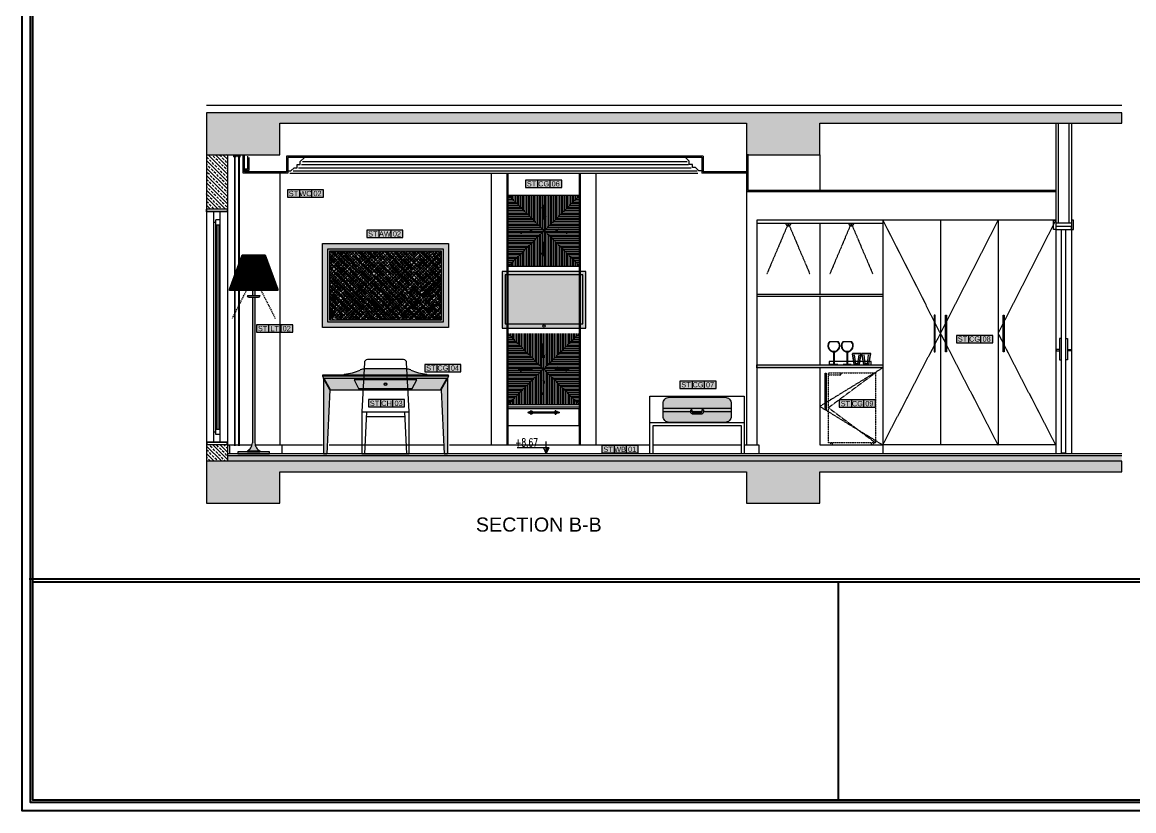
# Model space of a CAD drawing. Header units: millimetres. Extents: x -3207095 to 15275363, y 3702017 to 4798027.
# Drawn here: x 699639 to 702478, y 4468391 to 4470406 of the extents above; entities that cross this region are included whole.
import ezdxf
from ezdxf.enums import TextEntityAlignment as Align

# ---------------------------------------------------------------- set-up
doc = ezdxf.new("R2010")
doc.units = ezdxf.units.MM
for name, pattern in [('DUZ', [500, 500]), ('HIDDEN', [0.375, 0.25, -0.125]), ('HIDDEN2', [0.1875, 0.125, -0.0625])]:
    doc.linetypes.add(name, pattern=pattern)
doc.layers.get('0').update_dxf_attribs({"color": 1, "linetype": 'DUZ'})
for name, color, linetype in [('a_asmatavan', 200, 'Continuous'), ('a_aydinlatma', 5, 'Continuous'), ('a_duvar_alcipan', 2, 'Continuous'), ('a_duvar_gazbeton', 3, 'Continuous'), ('a_duvar_tarama', 253, 'Continuous'), ('a_gorunus', 233, 'Continuous'), ('a_kolon', 4, 'Continuous'), ('a_kolon_tarama', 252, 'Continuous'), ('a_metal', 72, 'Continuous'), ('a_mobilya', 1, 'Continuous'), ('a_mobilya_tarama', 253, 'Continuous'), ('a_pencere', 5, 'Continuous'), ('a_yazi', 105, 'Continuous'), ('a_zemin_kaplama', 30, 'Continuous'), ('yazı', 7, 'Continuous')]:
    doc.layers.add(name, color=color, linetype=linetype)
doc.layers.add('DUVAR', color=7, linetype='Continuous', lineweight=35)
doc.styles.add('ARIEL20S', font='arial.ttf')
doc.styles.add('KOD', font='arial.ttf')
doc.styles.add('TROMANS', font='ROMANS.SHX', dxfattribs={"width": 0.7, "height": 5})

# ---------------------------------------------------------------- blocks, each defined once
blk = doc.blocks.new('a_masa1')
at = {"true_color": 0xffffff}
for points in [[(-10, 750), (-10, 745), (1190, 745), (1190, 750)], [(986, 750), (986, 755, 0.383037), (981, 760, -0.075579), (831, 800, 0.102695), (784, 810), (396, 810, 0.102695), (349, 800, -0.075579), (199, 760, 0.383037), (194, 755), (194, 750)]]:
    blk.add_hatch(color=7, dxfattribs=at).paths.add_polyline_path(points)
h = blk.add_hatch(color=7, dxfattribs=at)
h.paths.add_polyline_path([(580, 665, 1), (600, 665, 1)], flags=0)
h.paths.add_polyline_path([(846, 625), (890, 705), (290, 705), (334, 625)], flags=16)
h.paths.add_polyline_path([(604, 665, -1), (576, 665, -1)], flags=0)
h.paths.add_polyline_path([(600, 665, -1), (580, 665, -1)], flags=0)
h.paths.add_polyline_path([(604, 665, 1), (576, 665, 1)], flags=0)
h.paths.add_polyline_path([(1114, 610), (1174, 720), (6, 720), (66, 610)])
h.paths.add_polyline_path([(290, 705), (890, 705), (846, 625), (334, 625)], flags=16)
h.paths.add_polyline_path([(60, 610), (0, 720), (0, 0), (30, 0)])
h.paths.add_polyline_path([(1180, 720), (1120, 610), (1150, 0), (1180, 0)])
h.paths.add_polyline_path([(-10, 745), (0, 720), (1180, 720), (1190, 745)])
for p, q in [((1190, 750), (-10, 750)), ((-10, 750), (-10, 745)), ((-10, 745), (0, 720)), ((-10, 745), (1190, 745)), ((194, 750), (194, 755)), ((784, 810), (396, 810)), ((986, 750), (986, 755)), ((1190, 745), (1180, 720)), ((1190, 745), (1190, 750)), ((1180, 720), (0, 720)), ((0, 720), (0, 0)), ((60, 610), (0, 720)), ((66, 610), (6, 720)), ((1114, 610), (1174, 720)), ((1120, 610), (1180, 720)), ((1180, 720), (1180, 0)), ((60, 610), (30, 0)), ((66, 610), (60, 610)), ((66, 610), (1114, 610)), ((1114, 610), (1120, 610)), ((1120, 610), (1150, 0)), ((0, 0), (30, 0)), ((1150, 0), (1180, 0))]:
    blk.add_line(p, q)
blk.add_lwpolyline([(290, 705), (334, 625), (846, 625), (890, 705), (290, 705)])
for radius in [14, 10]:
    blk.add_circle((590, 665), radius)
for centre, radius, start, end in [((199, 755), 5, 96.1652, 180), ((143, 1273), 516, 276.1652, 293.4537), ((396, 690), 120, 90, 113.4537), ((784, 690), 120, 66.5463, 90), ((1037, 1273), 516, 246.5463, 263.8348), ((981, 755), 5, 0, 83.8348)]:
    blk.add_arc(centre, radius, start, end)
blk = doc.blocks.new('a_resim_80x120')
at = {"true_color": 0xffffff}
blk.add_hatch(color=7, dxfattribs=at).paths.add_polyline_path([(0, 0), (0, 800), (1200, 800), (1200, 0)])
h = blk.add_hatch()
h.set_pattern_fill('AR-RROOF', color=254, scale=30, angle=45, style=0)
h.set_pattern_definition([(45, (-20502.322, 7400), (25.455844, 67.88225), [450, -60, 150, -30]), (45, (-20484.715, 7438.82), (-49.426764, 7.00036), [90, -9.9, 180, -22.5]), (45, (-20509.747, 7428.638), (96.095812, 124.521504), [240, -42, 120, -30])])
h.paths.add_polyline_path([(70, 70), (70, 730), (1130, 730), (1130, 70)])
h = blk.add_hatch()
h.set_pattern_fill('AR-RROOF', color=254, scale=30, angle=45, style=0)
h.set_pattern_definition([(135, (21702.322, 7400), (-25.455844, 67.88225), [450, -60, 150, -30]), (135, (21684.715, 7438.82), (49.426764, 7.00036), [90, -9.9, 180, -22.5]), (135, (21709.747, 7428.638), (-96.095812, 124.521504), [240, -42, 120, -30])])
h.paths.add_polyline_path([(1130, 70), (1130, 730), (70, 730), (70, 70)])
for points in [[(0, 0), (0, 800), (1200, 800), (1200, 0)], [(50, 50), (50, 750), (1150, 750), (1150, 50)], [(70, 70), (70, 730), (1130, 730), (1130, 70)]]:
    blk.add_lwpolyline(points, close=True)
blk = doc.blocks.new('a_perde_kesit')
h = blk.add_hatch(color=255)
h.paths.add_polyline_path([(29, 0), (-29, 0), (-29, -20), (-25, -20), (-25, -18), (-27, -18), (-27, -11), (-11, -11), (-11, -18), (-13, -18), (-13, -20), (-9, -20), (-9, -11), (12, -11), (12, -20), (16, -20), (16, -18), (14, -18), (14, -11), (27, -11), (27, -18), (25, -18), (25, -20), (29, -20)])
h.paths.add_polyline_path([(-17, -13), (-21, -13), (-21, -21), (-17, -21)])
h.paths.add_polyline_path([(23, -13), (19, -13), (19, -21), (23, -21)])
h.paths.add_polyline_path([(27, -12), (15, -12), (15, -13), (27, -13)], flags=17)
h.paths.add_polyline_path([(-13, -12), (-25, -12), (-25, -13), (-13, -13)], flags=17)
h.paths.add_polyline_path([(-13, -21), (-25, -21), (-25, -22), (-13, -22)])
h.paths.add_polyline_path([(-19, -22), (-20, -22), (-20, -34), (-19, -34)])
h.paths.add_polyline_path([(27, -21), (15, -21), (15, -22), (27, -22)])
h.paths.add_polyline_path([(21, -22), (20, -22), (20, -34), (21, -34)])
for points in [[(29, 0), (29, -20), (25, -20), (25, -18), (27, -18), (27, -11), (14, -11), (14, -18), (16, -18), (16, -20), (12, -20), (12, -11), (-9, -11), (-9, -20), (-13, -20), (-13, -18), (-11, -18), (-11, -11), (-27, -11), (-27, -18), (-25, -18), (-25, -20), (-29, -20), (-29, 0), (29, 0)], [(-15, -2780), (-15, -35), (-24, -35), (-24, -2780)], [(25, -2780), (25, -35), (16, -35), (16, -2780)]]:
    blk.add_lwpolyline(points)
for points in [[(-13, -13), (-25, -13), (-25, -12), (-13, -12)], [(-13, -22), (-25, -22), (-25, -21), (-13, -21)], [(-17, -21), (-21, -21), (-21, -13), (-17, -13)], [(-20, -34), (-20, -22), (-19, -22), (-19, -34)], [(27, -13), (15, -13), (15, -12), (27, -12)], [(27, -22), (15, -22), (15, -21), (27, -21)], [(23, -21), (19, -21), (19, -13), (23, -13)], [(20, -34), (20, -22), (21, -22), (21, -34)]]:
    blk.add_lwpolyline(points, close=True)
at = {"color": 255}
for points in [[(-24, -2780), (-15, -2780), (-24, -35), (-15, -35)], [(16, -2780), (25, -2780), (16, -35), (25, -35)]]:
    blk.add_solid(points, dxfattribs=at)
blk = doc.blocks.new('a_lambader1')
at = {"true_color": 0xffffff}
h = blk.add_hatch(color=7, dxfattribs=at)
h.paths.add_polyline_path([(110, 1900), (-110, 1900), (-230, 1570), (230, 1570)])
h.paths.add_polyline_path([(230, 1570), (-230, 1570), (-230, 1560), (230, 1560)])
h.paths.add_polyline_path([(12, 1560), (-12, 1560), (-12, 1512), (12, 1512)])
h.paths.add_polyline_path([(60, 1508), (60, 1512), (-60, 1512), (-60, 1508, 0.414214), (-46, 1494), (46, 1494, 0.414214)])
h.paths.add_polyline_path([(12, 1494), (-12, 1494), (-12, 105, -0.160346), (-28, 57, -0.093008), (-59, 28), (59, 28, -0.093008), (28, 57, -0.160346), (12, 105)])
h.paths.add_polyline_path([(59, 28), (-59, 28), (-59, 20), (59, 20)])
h.paths.add_polyline_path([(150, 20), (-150, 20), (-150, 0), (150, 0)])
at = {"layer": 'a_mobilya_tarama'}
h = blk.add_hatch(dxfattribs=at)
h.set_pattern_fill('LINE', color=256, scale=60, angle=90, style=0)
h.set_pattern_definition([(90, (-9426.045, 14260.698), (-7.5, 5e-16), [])])
h.paths.add_polyline_path([(110, 1900), (-110, 1900), (-230, 1570), (230, 1570)])
for p, q in [((-230, 1570), (-110, 1900)), ((-110, 1900), (110, 1900)), ((110, 1900), (230, 1570)), ((-230, 1560), (-230, 1570)), ((-230, 1570), (230, 1570)), ((230, 1560), (-230, 1560)), ((-60, 1512), (60, 1512)), ((-60, 1512), (-60, 1508)), ((-46, 1494), (46, 1494)), ((-12, 1560), (-12, 1512)), ((-12, 1494), (-12, 105)), ((12, 1560), (12, 1512)), ((12, 1494), (12, 105)), ((60, 1512), (60, 1508)), ((230, 1570), (230, 1560)), ((-59, 28), (-59, 20)), ((-59, 28), (59, 28)), ((-59, 20), (59, 20)), ((59, 28), (59, 20))]:
    blk.add_line(p, q)
blk.add_lwpolyline([(-150, 20), (-150, 0), (150, 0), (150, 20)], close=True)
for centre, radius, start, end in [((-46, 1508), 14.4, 180, 270), ((46, 1508), 14.4, 270, 0), ((-121, 126), 117, 302.307, 323.562), ((-92, 105), 80, 323.562, 0), ((92, 105), 80, 180, 216.438), ((121, 126), 117, 216.438, 237.693)]:
    blk.add_arc(centre, radius, start, end)
at = {"layer": 'a_mobilya_tarama', "linetype": 'HIDDEN2', "ltscale": 100}
for points in [[(0, 1699), (-205, 1293)], [(0, 1699), (205, 1293)]]:
    blk.add_lwpolyline(points, dxfattribs=at)
blk = doc.blocks.new('a_minibar')
at = {"layer": 'a_mobilya', "linetype": 'HIDDEN', "ltscale": 10}
for points in [[(-20, 689), (429, 689), (429, 20), (-20, 20), (-20, 689)], [(429, 689), (-20, 355), (429, 20)], [(0, 20), (0, 0), (20, 0), (20, 20)], [(409, 20), (409, 0), (389, 0), (389, 20)]]:
    blk.add_lwpolyline(points, dxfattribs=at)
blk.add_lwpolyline([(-20, 669), (92, 669, 0.414214), (100, 677), (100, 689)], format="xyb", dxfattribs=at)
blk = doc.blocks.new('a_bavul')
at = {"true_color": 0xffffff}
h = blk.add_hatch(color=7, dxfattribs=at)
edge = h.paths.add_edge_path()
edge.add_arc((265, 60), 60, 270, 360, ccw=False)
edge.add_line((265, 0), (-265, 0))
edge.add_arc((-265, 60), 60, 180, 270, ccw=False)
edge.add_line((-325, 60), (-325, 180))
edge.add_arc((-265, 180), 60, 90, 180, ccw=False)
edge.add_line((-265, 240), (265, 240))
edge.add_arc((265, 180), 60, 0, 90, ccw=False)
edge.add_line((325, 180), (325, 60))
for p, q in [((-325, 135), (325, 135)), ((-61, 120), (-46, 120)), ((-46, 102), (-46, 120)), ((46, 120), (61, 120)), ((46, 120), (46, 102)), ((-325, 105), (-61, 105)), ((-46, 105), (46, 105)), ((36, 92), (-36, 92)), ((61, 105), (325, 105))]:
    blk.add_line(p, q)
blk.add_lwpolyline([(325, 60, -0.414214), (265, 0), (-265, 0, -0.414214), (-325, 60), (-325, 180, -0.414214), (-265, 240), (265, 240, -0.414214), (325, 180)], format="xyb", close=True)
blk.add_lwpolyline([(61, 120), (61, 102, -0.414214), (36, 77), (-36, 77, -0.414214), (-61, 102), (-61, 120)], format="xyb")
for points in [[(-58, 120), (-49, 120), (-49, 123), (-58, 123)], [(58, 120), (49, 120), (49, 123), (58, 123)]]:
    blk.add_lwpolyline(points, close=True)
for centre, start, end in [((-36, 102), 180, 270), ((36, 102), 270, 0)]:
    blk.add_arc(centre, 10, start, end)
blk = doc.blocks.new('cup')
for p, q in [((-4.3, 12.5), (4.3, 12.5)), ((-2.8, 0.4), (-4.8, 12)), ((-2.3, 0), (2.3, 0)), ((2.8, 0.4), (4.8, 12))]:
    blk.add_line(p, q)
at = {"color": 8}
for p, q in [((-4, 12.3), (4, 12.3)), ((-2.6, 0.8), (-4.5, 11.7)), ((-1.2, 1.2), (-2.4, 10.9)), ((1.2, 1.2), (2.4, 10.9)), ((2.6, 0.8), (4.5, 11.7))]:
    blk.add_line(p, q, dxfattribs=at)
for centre, start, end in [((-4.3, 12), 90, 190.015), ((4.3, 12), 349.985, 90), ((-2.3, 0.5), 190.015, 270), ((2.3, 0.5), 270, 349.985)]:
    blk.add_arc(centre, 0.5, start, end)
for centre, radius, start, end in [((-4, 11.8), 0.5, 90, 190.015), ((4, 11.8), 0.5, 349.985, 90), ((-2.1, 0.9), 0.5, 190.015, 300.9253), ((0, -2.6), 3.6, 59.0747, 120.9253), ((2.1, 0.9), 0.5, 239.0747, 349.985)]:
    blk.add_arc(centre, radius, start, end, dxfattribs=at)
blk = doc.blocks.new('glass')
for p, q in [((5.41, 14.74), (-0.33, 14.74)), ((2.29, 7.9), (2.29, 0.5)), ((2.79, 7.9), (2.79, 0.5)), ((0, 0.25), (2.29, 0.5)), ((0, 0.25), (0, 0)), ((5.08, 0.25), (0, 0.25)), ((0, 0), (5.08, 0)), ((2.79, 0.5), (5.08, 0.25)), ((5.08, 0.25), (5.08, 0))]:
    blk.add_line(p, q)
for centre, radius, start, end in [((2.54, 12.2), 3.84, 138.53669, 236.55495), ((2.54, 12.2), 3.84, 303.44505, 41.46331), ((3.24, 12.42), 4.43, 230.49152, 254.6905), ((2.04, 7.9), 0.25, 0, 82.04308), ((3.04, 7.9), 0.25, 97.95692, 180), ((1.84, 12.42), 4.43, 285.3095, 309.50848)]:
    blk.add_arc(centre, radius, start, end)
at = {"color": 253}
for radius, start, end in [(3.59, 134.90313, 45.09687), (3.84, 236.55495, 303.44505)]:
    blk.add_arc((2.54, 12.2), radius, start, end, dxfattribs=at)
blk = doc.blocks.new('KOTKES')
blk.add_hatch(color=256).paths.add_polyline_path([(-25, -1.5), (-38.8, -1.5), (-25, -29)])
for p, q in [((-25, -29), (-25, 29.3)), ((-25, -1.5), (110.4, -1.5))]:
    blk.add_line(p, q)
blk.add_lwpolyline([(-11.2, -1.5), (-25, -29), (-38.8, -1.5)], close=True)
at = {"style": 'TROMANS', "width": 0.7}
blk.add_attdef('KESITKOT', (-20.3, 18.9), '', height=28, dxfattribs=at)
blk = doc.blocks.new('a_tv32')
at = {"true_color": 0xffffff}
blk.add_hatch(color=7, dxfattribs=at).paths.add_polyline_path([(-400, 540), (-400, 0), (400, 0), (400, 540)])
blk.add_lwpolyline([(-400, 540), (-400, 0), (400, 0), (400, 540), (-400, 540)])
blk.add_lwpolyline([(-370, 510), (-370, 40), (370, 40), (370, 510)], close=True)
blk.add_circle((0, 20), 10.1)

msp = doc.modelspace()

# ---------------------------------------------------------------- hatches: boundary and pattern name
for points in [[(700316.5, 4469959.1), (700408.9, 4469959.1), (700408.9, 4469977.8), (700316.5, 4469977.8)], [(700924.7, 4469983.9), (701017, 4469983.9), (701017, 4470002.5), (700924.7, 4470002.5)], [(700519.3, 4469855.9), (700611.7, 4469855.9), (700611.7, 4469874.6), (700519.3, 4469874.6)], [(700237.8, 4469613.9), (700330.2, 4469613.9), (700330.2, 4469632.6), (700237.8, 4469632.6)], [(702025.2, 4469587.2), (702117.6, 4469587.2), (702117.6, 4469605.9), (702025.2, 4469605.9)], [(700667.4, 4469513.1), (700759.8, 4469513.1), (700759.8, 4469531.8), (700667.4, 4469531.8)], [(701319, 4469470.4), (701411.4, 4469470.4), (701411.4, 4469489), (701319, 4469489)], [(700523.5, 4469423), (700615.8, 4469423), (700615.8, 4469441.7), (700523.5, 4469441.7)], [(701725.9, 4469422.2), (701818.3, 4469422.2), (701818.3, 4469440.9), (701725.9, 4469440.9)], [(701119.9, 4469305.4), (701212.3, 4469305.4), (701212.3, 4469324.1), (701119.9, 4469324.1)]]:
    msp.add_hatch(color=255).paths.add_polyline_path(points)
at = {"layer": 'a_duvar_tarama'}
h = msp.add_hatch(dxfattribs=at)
h.set_pattern_fill('ANSI33', color=256, scale=53.546707, style=0)
h.set_pattern_definition([(135, (706710.107, 4471630.726), (9.46581, 9.46581), []), (135, (706700.641, 4471630.726), (9.46581, 9.46581), [6.693338, -3.34667])])
h.paths.add_polyline_path([(700109.9, 4469928.3), (700163.4, 4469928.3), (700163.4, 4470067.5), (700109.9, 4470067.5)])
h = msp.add_hatch(dxfattribs=at)
h.set_pattern_fill('ANSI33', color=256, scale=53.546707, style=0)
h.set_pattern_definition([(135, (706710.107, 4471677.58), (9.46581, 9.46581), []), (135, (706700.641, 4471677.58), (9.46581, 9.46581), [6.693338, -3.34667])])
h.paths.add_polyline_path([(700163.4, 4469284.4), (700163.4, 4469325.9), (700109.9, 4469325.9), (700109.9, 4469284.4)])
at = {"layer": 'a_kolon_tarama'}
for points in [[(700109.9, 4470174.6), (700109.9, 4470067.5), (700297.3, 4470067.5), (700297.3, 4470147.9), (701488.7, 4470147.9), (701488.7, 4470067.5), (701676.1, 4470067.5), (701676.1, 4470147.9), (702447.3, 4470147.9), (702447.3, 4470174.6)], [(702447.3, 4469284.4), (700109.9, 4469284.4), (700109.9, 4469177.3), (700297.3, 4469177.3), (700297.3, 4469257.6), (701488.7, 4469257.6), (701488.7, 4469177.3), (701676.1, 4469177.3), (701676.1, 4469257.6), (702447.3, 4469257.6)]]:
    msp.add_hatch(color=256, dxfattribs=at).paths.add_polyline_path(points)
h = msp.add_hatch(dxfattribs=at)
h.set_pattern_fill('AR-CONC', color=256, scale=1.338668, style=0)
h.set_pattern_definition([(50, (687727.867, 4469822.7424), (9.6017302, -0.8400425), [1.004001, -11.0440083]), (355, (687727.867, 4469822.742), (-1.857419, 10.069353), [0.8032006, -8.8352067]), (100.4514, (687728.667, 4469822.672), (7.744318, 9.2293043), [0.853269, -9.385963]), (46.1842, (687727.867, 4469825.42), (14.286811, -2.21575), [1.506001, -16.566013]), (96.6356, (687729.057, 4469825.235), (12.512028, 13.040201), [1.279904, -14.078942]), (351.1842, (687727.867, 4469825.42), (12.512017, 13.040211), [1.204801, -13.25281]), (21, (687729.205, 4469824.7504), (7.9906018, -5.389729), [1.004001, -11.0440083]), (326, (687729.205, 4469824.75), (3.257184, 9.707349), [0.8032006, -8.8352067]), (71.4514, (687729.871, 4469824.301), (11.247789, 4.3176115), [0.853269, -9.385963]), (37.5, (687727.8667, 4469822.7424), (0.16278005, 4.4563424), [0, -8.7281133, 0, -8.9690734, 0, -8.8686734]), (7.5, (687727.8667, 4469822.7424), (3.5216269, 5.2798621), [0, -5.1137105, 0, -8.5273131, 0, -3.3801359]), (327.5, (687724.8815, 4469822.7424), (7.1461084, -0.3019348), [0, -3.3466692, 0, -10.4416079, 0, -13.8552105]), (317.5, (687723.543, 4469822.7424), (7.8069247, 1.340073), [0, -4.35067, 0, -6.9342986, 0, -9.8392074])])
h.paths.add_polyline_path([(700163.4, 4469297.8), (700163.4, 4469284.4), (702447.3, 4469284.4), (702447.3, 4469297.8)])
at = {"layer": 'a_mobilya'}
msp.add_hatch(color=253, dxfattribs=at).paths.add_polyline_path([(701515.5, 4469522.7), (701515.5, 4469530.7), (701836.7, 4469530.7), (701836.7, 4469522.7)])
at = {"layer": 'a_mobilya_tarama'}
h = msp.add_hatch(dxfattribs=at)
h.set_pattern_fill('LINE', color=256, scale=32.128024, style=0)
h.set_pattern_definition([(0, (700971.956, 4469873.4267), (0, 4.016), [])])
h.paths.add_polyline_path([(700880.9, 4469782.4), (700972, 4469873.4), (700880.9, 4469964.5)])
h.paths.add_polyline_path([(700972, 4469873.4), (701063, 4469782.4), (701063, 4469964.5)])
h = msp.add_hatch(dxfattribs=at)
h.set_pattern_fill('LINE', color=256, scale=32.128024, angle=90, style=0)
h.set_pattern_definition([(90, (700971.956, 4469873.4267), (-4.016, 2e-16), [])])
h.paths.add_polyline_path([(701063, 4469964.5), (700880.9, 4469964.5), (700972, 4469873.4)])
h.paths.add_polyline_path([(700972, 4469873.4), (700880.9, 4469782.4), (701063, 4469782.4)])
h = msp.add_hatch(dxfattribs=at)
h.set_pattern_fill('LINE', color=256, scale=32.128024, style=0)
h.set_pattern_definition([(0, (700970.617, 4469520.0185), (0, -4.016), [])])
h.paths.add_polyline_path([(700879.6, 4469611), (700970.6, 4469520), (700879.6, 4469429)])
h.paths.add_polyline_path([(700970.6, 4469520), (701061.6, 4469611), (701061.6, 4469429)])
h = msp.add_hatch(dxfattribs=at)
h.set_pattern_fill('LINE', color=256, scale=32.128024, angle=90, style=0)
h.set_pattern_definition([(270, (700970.617, 4469520.0185), (-4.016, -2e-16), [])])
h.paths.add_polyline_path([(700970.6, 4469520), (700879.6, 4469429), (701061.6, 4469429)])
h.paths.add_polyline_path([(701061.6, 4469611), (700879.6, 4469611), (700970.6, 4469520)])

# ---------------------------------------------------------------- linework, layer by layer
at = {"layer": 'a_asmatavan'}
for p, q in [((700203.6, 4470020.7), (700203.6, 4470067.5)), ((700206.9, 4470024), (700206.9, 4470067.5)), ((700314, 4470064.2), (700314, 4470024)), ((701378.2, 4470064.2), (700314, 4470064.2)), ((700317.3, 4470060.8), (700317.3, 4470020.7)), ((701374.9, 4470060.8), (700317.3, 4470060.8)), ((701374.9, 4470061.5), (701374.9, 4470020.7)), ((701378.2, 4470064.2), (701378.2, 4470024)), ((701488.7, 4470068.9), (701488.7, 4469972.5)), ((701492, 4470068.9), (701492, 4469975.8)), ((700317.3, 4470020.7), (700203.6, 4470020.7)), ((700314, 4470024), (700206.9, 4470024)), ((701488.7, 4470020.7), (701374.9, 4470020.7)), ((701488.7, 4470024), (701378.2, 4470024)), ((702278.5, 4469975.8), (701492, 4469975.8)), ((702278.5, 4469972.5), (701488.7, 4469972.5))]:
    msp.add_line(p, q, dxfattribs=at)
for points in [[(700218.3, 4470060.8), (700218.3, 4470027.4), (700203.6, 4470027.4), (700203.6, 4470067.5)], [(700214.9, 4470064.2), (700214.9, 4470060.8), (700214.9, 4470030.7), (700206.9, 4470030.7), (700206.9, 4470067.5)], [(700317.3, 4470026), (700325.4, 4470026), (700325.4, 4470026), (700325.4, 4470026), (700333.4, 4470034.1), (700341.4, 4470034.1), (700341.4, 4470042.1), (700349.5, 4470042.1), (700349.5, 4470050.1), (700360.2, 4470060.8)], [(701374.9, 4470026.7), (701366.9, 4470026.7), (701366.9, 4470026.7), (701366.9, 4470026.7), (701358.8, 4470034.7), (701350.8, 4470034.7), (701350.8, 4470042.8), (701342.8, 4470042.8), (701342.8, 4470050.8), (701332.1, 4470061.5)]]:
    msp.add_lwpolyline(points, dxfattribs=at)
at = {"layer": 'a_aydinlatma', "linetype": 'HIDDEN2', "ltscale": 10}
for points in [[(701595.8, 4469892.1), (701540.8, 4469762.5)], [(701595.8, 4469892.1), (701650.7, 4469762.5)], [(701756.4, 4469892.1), (701701.5, 4469762.5)], [(701756.4, 4469892.1), (701811.4, 4469762.5)]]:
    msp.add_lwpolyline(points, dxfattribs=at)
at = {"layer": 'a_aydinlatma', "linetype": 'HIDDEN2', "ltscale": 1000}
for centre in [(701595.8, 4469892.1), (701756.4, 4469892.1)]:
    msp.add_arc(centre, 6.4, 180, 0, dxfattribs=at)
at = {"layer": 'a_duvar_alcipan'}
for p, q in [((702278.5, 4470147.9), (702278.5, 4469892.2)), ((702318.7, 4470147.9), (702318.7, 4469892.2)), ((702318.7, 4469892.2), (702278.5, 4469892.2))]:
    msp.add_line(p, q, dxfattribs=at)
at = {"layer": 'a_duvar_alcipan', "color": 1}
for p, q in [((702285.2, 4470147.9), (702285.2, 4469892.2)), ((702312, 4470147.9), (702312, 4469892.2))]:
    msp.add_line(p, q, dxfattribs=at)
at = {"layer": 'a_duvar_gazbeton'}
for p, q in [((700109.9, 4470067.5), (700109.9, 4469284.4)), ((700163.4, 4470067.5), (700163.4, 4469284.4)), ((700163.4, 4469928.3), (700109.9, 4469928.3)), ((700163.4, 4469325.9), (700109.9, 4469325.9)), ((700165.5, 4469325.9), (700163.4, 4469325.9)), ((700168.8, 4469322.7), (700168.8, 4469303.2))]:
    msp.add_line(p, q, dxfattribs=at)
msp.add_arc((700165.5, 4469322.7), 3.21, 0, 90, dxfattribs=at)
at = {"layer": 'a_duvar_tarama'}
for p, q in [((701836.7, 4469710.1), (701515.5, 4469710.1)), ((701836.7, 4469704.8), (701515.5, 4469704.8))]:
    msp.add_line(p, q, dxfattribs=at)
at = {"layer": 'a_gorunus'}
for p, q in [((701676.1, 4470067.5), (701676.1, 4469975.8)), ((700345, 4470034.1), (701348, 4470034.1)), ((700352.9, 4470042.1), (701340.5, 4470042.1)), ((700354.7, 4470050.1), (701337.8, 4470050.1)), ((700297.3, 4470020.7), (700297.3, 4469325.9)), ((700323.1, 4470020.7), (701364.4, 4470020.7)), ((700331.1, 4470026), (701362.8, 4470026)), ((701488.7, 4469980.5), (701488.7, 4469325.9)), ((701515.5, 4469900.2), (701515.5, 4469325.9)), ((701676.1, 4469892.1), (701676.1, 4469710.1)), ((702278.5, 4469900.2), (702278.5, 4469303.2)), ((702318.7, 4469900.2), (702318.7, 4469303.2)), ((701676.1, 4469704.8), (701676.1, 4469530.7)), ((700163.4, 4469325.9), (700224.8, 4469325.9)), ((700235.7, 4469325.9), (700302.6, 4469325.9)), ((700302.6, 4469325.9), (700405.7, 4469325.9)), ((700302.6, 4469325.9), (700302.6, 4469303.2)), ((700423.5, 4469325.9), (700715.6, 4469325.9)), ((700730.8, 4469325.9), (701242.4, 4469325.9)), ((701250.4, 4469325.9), (701475.3, 4469325.9)), ((701483.3, 4469325.9), (701520.8, 4469325.9)), ((701520.8, 4469325.9), (701520.8, 4469303.2))]:
    msp.add_line(p, q, dxfattribs=at)
at = {"layer": 'a_gorunus', "linetype": 'HIDDEN', "ltscale": 10}
msp.add_lwpolyline([(700864.8, 4469624.4), (701079, 4469624.4), (701079, 4469769), (700864.8, 4469769)], close=True, dxfattribs=at)
at = {"layer": 'a_kolon'}
for points in [[(702447.3, 4470174.6), (700109.9, 4470174.6), (700109.9, 4470067.5), (700297.3, 4470067.5), (700297.3, 4470147.9), (701488.7, 4470147.9), (701488.7, 4470067.5), (701676.1, 4470067.5), (701676.1, 4470147.9), (702447.3, 4470147.9), (702447.3, 4470174.6)], [(702447.3, 4469284.4), (700109.9, 4469284.4), (700109.9, 4469177.3), (700297.3, 4469177.3), (700297.3, 4469257.6), (701488.7, 4469257.6), (701488.7, 4469177.3), (701676.1, 4469177.3), (701676.1, 4469257.6), (702447.3, 4469257.6), (702447.3, 4469284.4)]]:
    msp.add_lwpolyline(points, dxfattribs=at)
at = {"layer": 'a_metal'}
for p, q in [((700933.3, 4469410), (700935, 4469410)), ((700935, 4469407.6), (700935, 4469410.2)), ((700941.6, 4469410.2), (700999.7, 4469410.2)), ((701006.2, 4469407.6), (701006.2, 4469410.2)), ((701008, 4469410), (701006.2, 4469410)), ((700933.3, 4469407.8), (700935, 4469407.8)), ((700941.6, 4469407.6), (700999.7, 4469407.6)), ((701008, 4469407.8), (701006.2, 4469407.8))]:
    msp.add_line(p, q, dxfattribs=at)
for points in [[(700936.8, 4469405.6), (700937.9, 4469405.6), (700937.9, 4469412.2), (700936.8, 4469412.2)], [(700939.3, 4469413.2), (700940.6, 4469413.2), (700940.6, 4469404.6), (700939.3, 4469404.6)], [(700940.6, 4469412.2), (700941.6, 4469412.2), (700941.6, 4469405.6), (700940.6, 4469405.6)], [(701000.6, 4469412.2), (700999.7, 4469412.2), (700999.7, 4469405.6), (701000.6, 4469405.6)], [(701001.9, 4469413.2), (701000.6, 4469413.2), (701000.6, 4469404.6), (701001.9, 4469404.6)], [(701004.5, 4469405.6), (701003.4, 4469405.6), (701003.4, 4469412.2), (701004.5, 4469412.2)]]:
    msp.add_lwpolyline(points, dxfattribs=at)
for centre in [(700932.1, 4469408.9), (701009.2, 4469408.9)]:
    msp.add_circle(centre, 1.61, dxfattribs=at)
for centre, radius, start, end in [((700934.2, 4469412.7), 2.63, 287.9697, 347.8492), ((700937.7, 4469413.3), 1.59, 276.0792, 356.1893), ((701003.5, 4469413.3), 1.59, 183.8107, 263.9208), ((701007, 4469412.7), 2.63, 192.1508, 252.0303), ((700934.2, 4469405.1), 2.63, 12.1508, 72.0303), ((700937.7, 4469404.5), 1.59, 3.8107, 83.9208), ((701003.5, 4469404.5), 1.59, 96.0792, 176.1893), ((701007, 4469405.1), 2.63, 107.9697, 167.8492)]:
    msp.add_arc(centre, radius, start, end, dxfattribs=at)
at = {"layer": 'a_mobilya'}
for p, q in [((700836.8, 4470020.7), (700836.8, 4469325.9)), ((700876.9, 4470020.7), (700876.9, 4469325.9)), ((700879.6, 4470020.7), (700879.6, 4469325.9)), ((701061.6, 4470020.7), (701061.6, 4469325.9)), ((701064.3, 4470020.7), (701064.3, 4469325.9)), ((701104.5, 4470020.7), (701104.5, 4469325.9)), ((700880.9, 4469964.5), (701063, 4469964.5)), ((701063, 4469782.4), (700880.9, 4469964.5)), ((701063, 4469964.5), (700880.9, 4469782.4)), ((701836.7, 4469900.2), (701515.5, 4469900.2)), ((701836.7, 4469892.1), (701515.5, 4469892.1)), ((701836.7, 4469900.2), (701836.7, 4469303.2)), ((702278.5, 4469900.2), (701836.7, 4469900.2)), ((701984, 4469900.2), (701984, 4469325.9)), ((702131.2, 4469900.2), (702131.2, 4469325.9)), ((700880.9, 4469782.4), (701063, 4469782.4)), ((701061.6, 4469611), (700879.6, 4469429)), ((701061.6, 4469429), (700879.6, 4469611)), ((701676.1, 4469522.7), (701676.1, 4469325.9)), ((700506.8, 4469410.2), (700627.2, 4469410.2)), ((700518.8, 4469410.2), (700513.5, 4469303.2)), ((700518.8, 4469410.2), (700615.2, 4469410.2)), ((700615.2, 4469410.2), (700620.6, 4469303.2)), ((700879.6, 4469429), (701061.6, 4469429)), ((700879.6, 4469423.6), (701061.6, 4469423.6)), ((700518.3, 4469398.2), (700615.7, 4469398.2)), ((701676.1, 4469325.9), (701836.7, 4469325.9)), ((702278.5, 4469325.9), (701836.7, 4469325.9))]:
    msp.add_line(p, q, dxfattribs=at)
for points in [[(700975.8, 4469910.3), (700970.7, 4469901.9), (700970.7, 4469938.4), (700965.7, 4469930)], [(700935.1, 4469877.3), (700943.5, 4469872.2), (700906.9, 4469872.2), (700915.3, 4469867.2)], [(701008.8, 4469877.3), (701000.4, 4469872.2), (701037, 4469872.2), (701028.6, 4469867.2)], [(702278.5, 4469884.2), (702278.5, 4469876.2), (702318.7, 4469876.2), (702318.7, 4469884.2), (702278.5, 4469884.2)], [(702303.9, 4469876.2), (702303.9, 4469304.5), (702293.2, 4469304.5), (702293.2, 4469876.2), (702303.9, 4469876.2)], [(700975.8, 4469836.6), (700970.7, 4469845), (700970.7, 4469808.4), (700965.7, 4469816.8)], [(700974.5, 4469556.9), (700969.4, 4469548.5), (700969.4, 4469585), (700964.4, 4469576.6)], [(702293.2, 4469597.7), (702288.1, 4469597.7), (702288.1, 4469543.3), (702293.2, 4469543.3)], [(702303.9, 4469597.7), (702309, 4469597.7), (702309, 4469543.3), (702303.9, 4469543.3)], [(702288.1, 4469570.1), (702280.1, 4469570.1), (702280.1, 4469566.1), (702288.1, 4469566.1)], [(702309, 4469570.1), (702317, 4469570.1), (702317, 4469566.1), (702309, 4469566.1)], [(700933.8, 4469523.9), (700942.2, 4469518.8), (700905.6, 4469518.8), (700914, 4469513.8)], [(701007.5, 4469523.9), (700999.1, 4469518.8), (701035.6, 4469518.8), (701027.2, 4469513.8)], [(700974.5, 4469483.2), (700969.4, 4469491.6), (700969.4, 4469455), (700964.4, 4469463.4)], [(701242.4, 4469383.5), (701242.4, 4469450.4), (701483.3, 4469450.4), (701483.3, 4469383.5)], [(700506.8, 4469410.2), (700506.8, 4469303.2), (700627.2, 4469303.2), (700627.2, 4469410.2)], [(701242.4, 4469303.2), (701242.4, 4469383.5), (701483.3, 4469383.5), (701483.3, 4469303.2)], [(701242.4, 4469303.2), (701242.4, 4469383.5), (701483.3, 4469383.5), (701483.3, 4469315.7)], [(701250.4, 4469303.2), (701250.4, 4469375.4), (701475.3, 4469375.4), (701475.3, 4469303.2)]]:
    msp.add_lwpolyline(points, dxfattribs=at)
at = {"layer": 'a_mobilya', "linetype": 'HIDDEN2', "ltscale": 10}
for points in [[(701836.7, 4469900.2), (701984, 4469611), (701836.7, 4469325.9)], [(702131.2, 4469900.2), (701984, 4469611), (702131.2, 4469325.9)], [(702278.5, 4469900.2), (702131.2, 4469611), (702278.5, 4469325.9)]]:
    msp.add_lwpolyline(points, dxfattribs=at)
at = {"layer": 'a_mobilya'}
for points in [[(702273.1, 4469876.1), (702273.1, 4469900.2), (702278.5, 4469900.2), (702278.5, 4469876.1)], [(702324, 4469876.1), (702324, 4469900.2), (702318.7, 4469900.2), (702318.7, 4469876.1)], [(701970.6, 4469657.9), (701967.9, 4469657.9), (701967.9, 4469564.2), (701970.6, 4469564.2)], [(701997.4, 4469657.9), (702000.1, 4469657.9), (702000.1, 4469564.2), (701997.4, 4469564.2)], [(702144.6, 4469657.9), (702147.3, 4469657.9), (702147.3, 4469564.2), (702144.6, 4469564.2)], [(701515.5, 4469522.7), (701515.5, 4469530.7), (701836.7, 4469530.7), (701836.7, 4469522.7)], [(701699.9, 4469538.8), (701699.9, 4469530.7), (701807, 4469530.7), (701807, 4469538.8)], [(701689.5, 4469509.3), (701692.2, 4469509.3), (701692.2, 4469415.6), (701689.5, 4469415.6)], [(700879.6, 4469375.4), (701061.6, 4469375.4), (701061.6, 4469418.3), (700879.6, 4469418.3)]]:
    msp.add_lwpolyline(points, close=True, dxfattribs=at)
msp.add_lwpolyline([(700627.5, 4469410.2), (700621, 4469536.5, 0.397348), (700613, 4469544.1), (700521.1, 4469544.1, 0.39805), (700513, 4469536.5), (700506.8, 4469410.2)], format="xyb", dxfattribs=at)
at = {"layer": 'a_mobilya', "linetype": 'HIDDEN', "ltscale": 5}
msp.add_lwpolyline([(701836.7, 4469522.7), (701676.1, 4469424.3), (701836.7, 4469325.9)], dxfattribs=at)
at = {"layer": 'a_pencere'}
for p, q in [((700128.6, 4469446.4), (700128.6, 4469921.6)), ((700144.7, 4469921.6), (700128.6, 4469921.6)), ((700144.7, 4469446.4), (700144.7, 4469921.6)), ((700128.6, 4469894.8), (700133.9, 4469894.8)), ((700144.7, 4469901.5), (700133.9, 4469901.5)), ((700133.9, 4469352.7), (700133.9, 4469901.5)), ((700133.9, 4469888.2), (700144.7, 4469888.2)), ((700136.6, 4469888.2), (700136.6, 4469366.1)), ((700142, 4469366.1), (700142, 4469888.2)), ((700128.6, 4469332.6), (700128.6, 4469807.8)), ((700144.7, 4469332.6), (700144.7, 4469807.8)), ((700133.9, 4469366.1), (700133.9, 4469787.8)), ((700136.6, 4469774.4), (700136.6, 4469366.1)), ((700142, 4469366.1), (700142, 4469774.4)), ((700128.6, 4469359.4), (700133.9, 4469359.4)), ((700133.9, 4469366.1), (700144.7, 4469366.1)), ((700144.7, 4469352.7), (700133.9, 4469352.7)), ((700144.7, 4469332.6), (700128.6, 4469332.6))]:
    msp.add_line(p, q, dxfattribs=at)
for points in [[(700163.4, 4469928.3), (700163.4, 4469921.6), (700109.9, 4469921.6), (700109.9, 4469928.3)], [(700162.6, 4469928.3), (700162.6, 4469922.4), (700110.7, 4469922.4), (700110.7, 4469928.3)], [(700163.4, 4469325.9), (700163.4, 4469332.6), (700109.9, 4469332.6), (700109.9, 4469325.9)], [(700162.6, 4469325.9), (700162.6, 4469331.8), (700110.7, 4469331.8), (700110.7, 4469325.9)]]:
    msp.add_lwpolyline(points, dxfattribs=at)
at = {"layer": 'a_yazi'}
for p, q in [((700347.3, 4469977.8), (700347.3, 4469959.1)), ((700378.1, 4469977.8), (700378.1, 4469959.1)), ((700955.5, 4470002.5), (700955.5, 4469983.9)), ((700986.3, 4470002.5), (700986.3, 4469983.9)), ((700550.1, 4469874.6), (700550.1, 4469855.9)), ((700580.9, 4469874.6), (700580.9, 4469855.9)), ((700268.6, 4469632.6), (700268.6, 4469613.9)), ((700299.4, 4469632.6), (700299.4, 4469613.9)), ((702056, 4469605.9), (702056, 4469587.2)), ((702086.8, 4469605.9), (702086.8, 4469587.2)), ((700698.2, 4469531.8), (700698.2, 4469513.1)), ((700729, 4469531.8), (700729, 4469513.1)), ((701349.8, 4469489), (701349.8, 4469470.4)), ((701380.6, 4469489), (701380.6, 4469470.4)), ((700554.3, 4469441.7), (700554.3, 4469423)), ((700585.1, 4469441.7), (700585.1, 4469423)), ((701756.7, 4469440.9), (701756.7, 4469422.2)), ((701787.5, 4469440.9), (701787.5, 4469422.2)), ((701150.7, 4469324.1), (701150.7, 4469305.4)), ((701181.5, 4469324.1), (701181.5, 4469305.4))]:
    msp.add_line(p, q, dxfattribs=at)
for points in [[(700316.5, 4469959.1), (700408.9, 4469959.1), (700408.9, 4469977.8), (700316.5, 4469977.8)], [(700924.7, 4469983.9), (701017, 4469983.9), (701017, 4470002.5), (700924.7, 4470002.5)], [(700519.3, 4469855.9), (700611.7, 4469855.9), (700611.7, 4469874.6), (700519.3, 4469874.6)], [(700237.8, 4469613.9), (700330.2, 4469613.9), (700330.2, 4469632.6), (700237.8, 4469632.6)], [(702025.2, 4469587.2), (702117.6, 4469587.2), (702117.6, 4469605.9), (702025.2, 4469605.9)], [(700667.4, 4469513.1), (700759.8, 4469513.1), (700759.8, 4469531.8), (700667.4, 4469531.8)], [(701319, 4469470.4), (701411.4, 4469470.4), (701411.4, 4469489), (701319, 4469489)], [(700523.5, 4469423), (700615.8, 4469423), (700615.8, 4469441.7), (700523.5, 4469441.7)], [(701725.9, 4469422.2), (701818.3, 4469422.2), (701818.3, 4469440.9), (701725.9, 4469440.9)], [(701119.9, 4469305.4), (701212.3, 4469305.4), (701212.3, 4469324.1), (701119.9, 4469324.1)]]:
    msp.add_lwpolyline(points, close=True, dxfattribs=at)
at = {"layer": 'a_zemin_kaplama'}
for p, q in [((702447.3, 4470193.4), (700109.9, 4470193.4)), ((701488.7, 4469303.2), (700163.4, 4469303.2)), ((702447.3, 4469303.2), (700163.4, 4469303.2)), ((702447.3, 4469297.8), (700163.4, 4469297.8))]:
    msp.add_line(p, q, dxfattribs=at)
at = {"layer": 'DUVAR'}
for p, q in [((706812, 4468982.7), (699656.6, 4468982.7)), ((706812, 4468975.6), (699666.6, 4468975.6)), ((701723.4, 4468972.9), (701723.4, 4468418.4))]:
    msp.add_line(p, q, dxfattribs=at)
for points in [[(699639.3, 4473191.1), (706839.3, 4473191.1), (706839.3, 4468391.1), (699639.3, 4468391.1)], [(699660.3, 4473170.1), (706818.3, 4473170.1), (706818.3, 4468412.1), (699660.3, 4468412.1)], [(699666.6, 4473163.8), (706812, 4473163.8), (706812, 4468418.4), (699666.6, 4468418.4)]]:
    msp.add_lwpolyline(points, close=True, dxfattribs=at)

# ---------------------------------------------------------------- block references
at = {"layer": 'a_mobilya'}
for name, p, xscale, yscale, zscale in [('a_perde_kesit', (700187.5, 4470067.5), 0.2677335353767369, 0.2677335353767369, 0.2677335353767369), ('a_resim_80x120', (700406.4, 4469626.1), 0.2677335353767369, 0.2677335353767369, 0.2677335353767369), ('a_lambader1', (700230.3, 4469303.2), 0.2677335353767369, 0.2677335353767369, 0.2677335353767369), ('a_tv32', (700971.9, 4469624.4), 0.2677335353767369, 0.2677335353767369, 0.2677335353767369), ('glass', (701702, 4469530.7), 3.996022916070322, 3.996022916070322, 3.996022916070322), ('glass', (701736.1, 4469530.7), 3.996022916070322, 3.996022916070322, 3.996022916070322), ('cup', (701770.7, 4469530.7), 2.348503869072273, 2.348503869072273, 2.348503869072273), ('cup', (701794.9, 4469530.7), 2.348503869072273, 2.348503869072273, 2.348503869072273), ('a_masa1', (700409, 4469303.2), 0.2677335353767369, 0.2677335353767369, 0.2677335353767369), ('a_minibar', (701703.6, 4469325.9), 0.2677335353767369, 0.2677335353767369, 0.2677335353767369), ('a_bavul', (701362.8, 4469383.5), 0.2677335353767369, 0.2677335353767369, 0.2677335353767369)]:
    msp.add_blockref(name, p, dxfattribs=dict(at, xscale=xscale, yscale=yscale, zscale=zscale))
at = {"layer": 'a_yazi'}
ref = msp.add_blockref('KOTKES', (700964, 4469319), dxfattribs=dict(at, xscale=-0.5464976924362293, yscale=0.5464976924050609, zscale=0.5464976924109954))
ref.add_attrib('KESITKOT', '+8.67', (700898.4, 4469322.2), dxfattribs={"layer": 'yazı', "height": 20.08, "style": 'TROMANS', "width": 0.7})

# ---------------------------------------------------------------- texts
at = {"layer": 'a_yazi', "style": 'KOD'}
for tag, text, p in [('ST', 'ST', (700940.1, 4469993.2)), ('CG', 'CG', (700970.9, 4469993.2)), ('06', '02', (701001.6, 4469993.2)), ('ST', 'ST', (700331.9, 4469968.4)), ('WC', 'LT', (700362.7, 4469968.4)), ('02', '01', (700393.4, 4469968.4)), ('ST', 'ST', (700534.7, 4469865.2)), ('AW', 'LT', (700565.5, 4469865.2)), ('02', '01', (700596.2, 4469865.2)), ('ST', 'ST', (700253.2, 4469623.3)), ('LT', 'LT', (700284, 4469623.3)), ('02', '01', (700314.7, 4469623.3)), ('ST', 'ST', (702040.6, 4469596.6)), ('CG', 'CG', (702071.4, 4469596.6)), ('08', '02', (702102.1, 4469596.6)), ('ST', 'ST', (700682.8, 4469522.5)), ('CG', 'CG', (700713.6, 4469522.5)), ('04', '01', (700744.3, 4469522.5)), ('ST', 'ST', (701334.4, 4469479.7)), ('CG', 'CG', (701365.2, 4469479.7)), ('07', '03', (701395.9, 4469479.7)), ('ST', 'ST', (700538.9, 4469432.3)), ('CH', 'CG', (700569.7, 4469432.3)), ('03', '01', (700600.4, 4469432.3)), ('ST', 'ST', (701741.3, 4469431.5)), ('CG', 'CG', (701772.1, 4469431.5)), ('09', '02', (701802.8, 4469431.5)), ('ST', 'ST', (701135.3, 4469314.8)), ('WB', 'CG', (701166.1, 4469314.8)), ('01', '01', (701196.9, 4469314.8))]:
    msp.add_attdef(tag, text=text, height=13.39, dxfattribs=at).set_placement(p, align=Align.MIDDLE)
at = {"layer": 'Defpoints', "insert": (700958.5, 4469122.2), "char_height": 36, "width": 461.811, "attachment_point": 5, "style": 'ARIEL20S'}
msp.add_mtext('SECTION B-B', dxfattribs=at)

doc.saveas('drawing.dxf')
